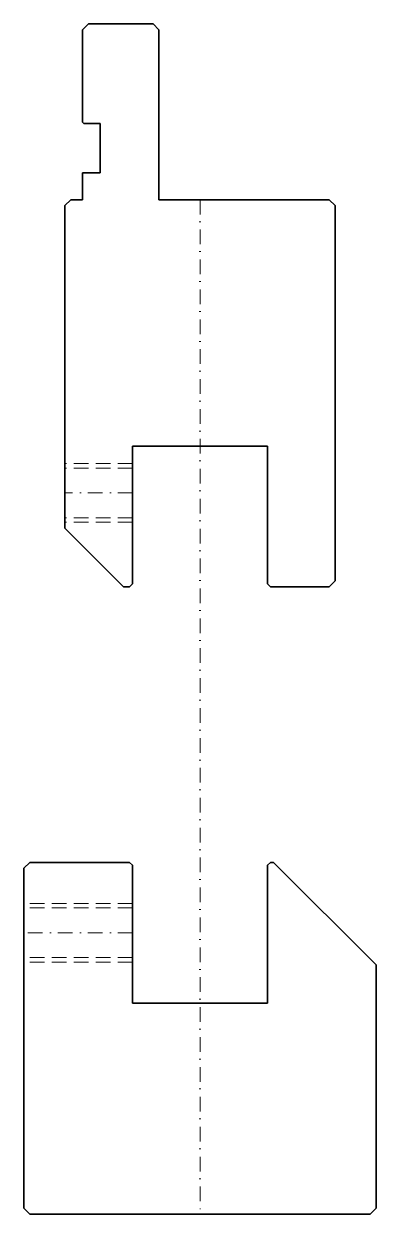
# Model space of a CAD drawing. Header units: millimetres. Extents: x -30 to 30, y -36 to 167.
import ezdxf

# ---------------------------------------------------------------- set-up
doc = ezdxf.new("R2010")
doc.units = ezdxf.units.MM
doc.header["$LTSCALE"] = 5
for name, pattern in [('AUSGEZOGEN', [0]), ('DASHDOT', [1, 0.5, -0.25, 0, -0.25]), ('DASHED', [0.75, 0.5, -0.25])]:
    doc.linetypes.add(name, pattern=pattern)
doc.layers.add('2', color=7, linetype='Continuous')

msp = doc.modelspace()

# ---------------------------------------------------------------- linework, layer by layer
at = {"layer": '2', "color": 7, "linetype": 'AUSGEZOGEN', "lineweight": 35}
for p, q in [((-20, 166), (-19, 167)), ((-19, 167), (-8, 167)), ((-8, 167), (-7, 166)), ((-20, 150.2), (-20, 166)), ((-7, 166), (-7, 137)), ((-19.8, 150), (-20, 150.2)), ((-17, 150), (-19.8, 150)), ((-17, 141.6), (-17, 150)), ((-20, 137), (-20, 141.6)), ((-20, 141.6), (-17, 141.6)), ((-23, 136), (-22, 137)), ((-22, 137), (-20, 137)), ((-7, 137), (22, 137)), ((22, 137), (23, 136)), ((-23, 81), (-23, 136)), ((23, 136), (23, 72)), ((11.5, 95), (-11.5, 95)), ((-11.5, 95), (-11.5, 71.5)), ((11.5, 71.5), (11.5, 95)), ((-13, 71), (-23, 81)), ((-11.5, 71.5), (-12, 71)), ((12, 71), (11.5, 71.5)), ((23, 72), (22, 71)), ((-12, 71), (-13, 71)), ((22, 71), (12, 71)), ((-30, 23), (-29, 24)), ((-30, -35), (-30, 23)), ((-29, 24), (-12, 24)), ((-12, 24), (-11.5, 23.5)), ((-11.5, 23.5), (-11.5, 0)), ((11.5, 23.5), (12, 24)), ((11.5, 0), (11.5, 23.5)), ((12, 24), (12.5, 24)), ((12.5, 24), (30, 6.5)), ((30, 6.5), (30, -35)), ((-11.5, 0), (11.5, 0)), ((-29, -36), (-30, -35)), ((29, -36), (-29, -36)), ((30, -35), (29, -36))]:
    msp.add_line(p, q, dxfattribs=at)
at = {"layer": '2', "color": 7, "linetype": 'DASHDOT', "lineweight": 18}
for p, q in [((0, 137), (0, -36)), ((-11.5, 87), (-23, 87)), ((-11.5, 12), (-30, 12))]:
    msp.add_line(p, q, dxfattribs=at)
at = {"layer": '2', "color": 7, "linetype": 'DASHED', "lineweight": 18}
for p, q in [((-11.5, 92), (-23, 92)), ((-11.5, 91.25), (-23, 91.25)), ((-11.5, 82.75), (-23, 82.75)), ((-11.5, 82), (-23, 82)), ((-11.5, 17), (-30, 17)), ((-11.5, 16.25), (-30, 16.25)), ((-11.5, 7.75), (-30, 7.75)), ((-11.5, 7), (-30, 7))]:
    msp.add_line(p, q, dxfattribs=at)

doc.saveas('drawing.dxf')
